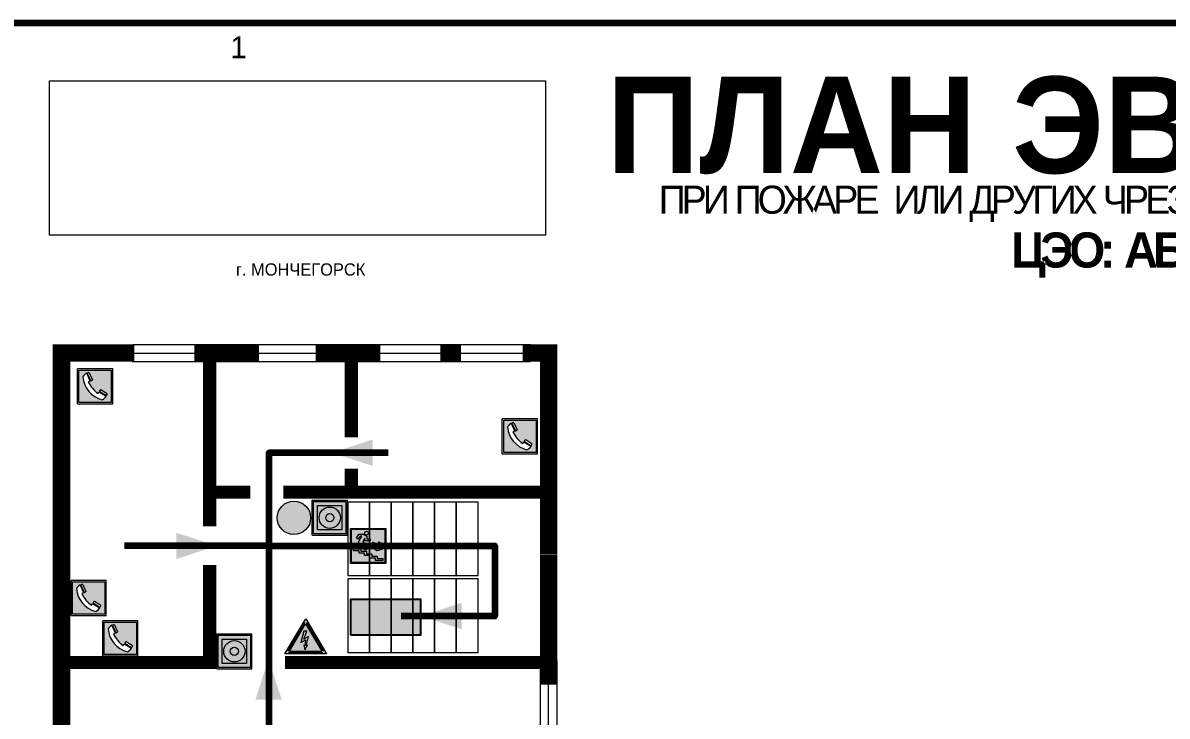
# Model space of a CAD drawing. Header units: millimetres. Extents: x 13114 to 67229, y 22859 to 38520.
# Drawn here: x 37731.1 to 37991.9, y 26111 to 26269 of the extents above; entities that cross this region are included whole.
import ezdxf

# ---------------------------------------------------------------- set-up
doc = ezdxf.new("R2010")
doc.units = ezdxf.units.MM
doc.layers.add('План_Штампы', color=7, linetype='Continuous')
doc.styles.add('обычный', font='arial.ttf')
picture_1 = doc.add_image_def('image1.jpg', size_in_pixel=(337, 105))

# ---------------------------------------------------------------- blocks, each defined once
blk = doc.blocks.new('A$C7B4425F7')
at = {"true_color": 0xffffff}
blk.add_hatch(color=7, dxfattribs=at).paths.add_polyline_path([(0, 0), (-16, 0), (-16, -8), (0, -8)])
h = blk.add_hatch(color=126)
h.paths.add_polyline_path([(-0.2, -0.2), (-15.8, -0.2), (-15.8, -7.8), (-0.2, -7.8)])
h.paths.add_polyline_path([(-11.76, -2.03), (-11.76, -3.66), (-11.17, -3.66, -0.568275), (-11.17, -6.18), (-12.58, -6.18), (-12.58, -2.03)], flags=16)
h.paths.add_polyline_path([(-13.33, -4.12, -0.495768), (-13.59, -6.18), (-15.03, -6.18), (-15.03, -2.03), (-13.59, -2.03, -0.487973)], flags=16)
h.paths.add_polyline_path([(-10.25, -2.03), (-9.48, -2.03), (-9.48, -6.18), (-10.25, -6.18)], flags=16)
h.paths.add_polyline_path([(-13.84, -3.69), (-14.24, -3.69), (-14.24, -3.03), (-13.9, -3.03, -0.692621)], flags=0)
h.paths.add_polyline_path([(-9.15, -2.03), (-8.4, -2.03), (-8.04, -3.07), (-7.68, -2.03), (-6.93, -2.03), (-7.64, -4.1), (-6.93, -6.18), (-7.68, -6.18), (-8.04, -5.14), (-8.4, -6.18), (-9.15, -6.18), (-8.44, -4.1)], flags=16)
h.paths.add_polyline_path([(-11.76, -4.46), (-11.42, -4.46, -0.692621), (-11.36, -5.12), (-11.76, -5.12)], flags=0)
h.paths.add_polyline_path([(-13.9, -5.2), (-14.24, -5.2), (-14.24, -4.55), (-13.84, -4.55, -0.708038)], flags=0)
edge = h.paths.add_edge_path(flags=16)
edge.add_ellipse((-5.51, -4.08), major_axis=(0, 2.05), ratio=0.586184, start_angle=0, end_angle=360)
edge = h.paths.add_edge_path(flags=0)
edge.add_ellipse((-5.51, -4.08), major_axis=(0, 1.14), ratio=0.454828, start_angle=0, end_angle=360)
h.paths.add_polyline_path([(-4.13, -4.96, 0.377264), (-3.48, -4.52, 0.0555), (-3.16, -2.03), (-1.66, -2.03), (-1.66, -4.96), (-0.96, -4.96), (-0.96, -7.01), (-1.75, -7.01), (-1.75, -6.18), (-3.3, -6.18), (-3.3, -7.02), (-4.13, -7.02)], flags=16)
h.paths.add_polyline_path([(-2.73, -2.91), (-2.28, -2.91), (-2.28, -4.96), (-3.05, -4.96, 0.079136)], flags=0)
at = {"color": 126}
blk.add_lwpolyline([(-16, -8), (0, -8), (0, 0), (-16, 0)], close=True, dxfattribs=at)
blk = doc.blocks.new('вниз')
at = {"lineweight": 0, "true_color": 0xffffff}
h = blk.add_hatch(color=7, dxfattribs=at)
h.dxf.hatch_style = 1
h.paths.add_polyline_path([(40994.51, -4472.22), (40986.51, -4472.22), (40986.51, -4480.22), (40994.51, -4480.22)])
h.paths.add_polyline_path([(40994.31, -4472.42), (40994.31, -4480.01), (40986.71, -4480.01), (40986.71, -4472.42)], flags=16)
h.paths.add_polyline_path([(40988.43, -4473.53), (40989.43, -4473.53), (40990.19, -4473.96), (40990.19, -4474.6), (40991, -4474.6), (40991, -4475.06), (40989.73, -4475.06), (40989.73, -4474.46), (40989.3, -4475.18), (40990.17, -4475.7), (40990.17, -4477.11), (40989.63, -4477.11), (40989.63, -4476.01), (40988.94, -4475.59), (40988.94, -4476.46), (40988.94, -4476.46), (40987.47, -4476.46), (40987.26, -4476.46), (40987.26, -4475.92), (40988.4, -4475.92), (40988.4, -4475.2), (40989.1, -4473.99), (40988.66, -4473.99), (40988.24, -4474.7), (40987.86, -4474.47), (40988.41, -4473.56)], flags=0)
h.paths.add_polyline_path([(40990.55, -4473.29, -1), (40989.69, -4473.29, -1)], flags=0)
h.paths.add_polyline_path([(40988.85, -4476.89), (40988.85, -4477.43), (40990.1, -4477.43), (40990.1, -4477.99), (40991.34, -4477.99), (40991.34, -4478.54), (40992.59, -4478.54), (40992.59, -4479.09), (40993.83, -4479.09), (40993.83, -4479.52), (40992.17, -4479.52), (40992.17, -4478.97), (40990.91, -4478.97), (40990.91, -4478.41), (40989.68, -4478.41), (40989.68, -4477.86), (40988.43, -4477.86), (40988.43, -4477.31), (40987.6, -4477.31), (40987.18, -4477.31), (40987.18, -4476.89)], flags=0)
h.paths.add_polyline_path([(40991.61, -4475.33), (40993.12, -4476.2), (40992.9, -4475.27), (40993.48, -4475.6), (40993.83, -4476.88), (40992.56, -4477.22), (40991.97, -4476.88), (40992.9, -4476.61), (40991.38, -4475.74), (40991.58, -4475.39)], flags=0)
h.paths.add_polyline_path([(40990.19, -4473.96), (40989.43, -4473.53), (40988.43, -4473.53), (40988.41, -4473.56), (40987.86, -4474.47), (40988.24, -4474.7), (40988.66, -4473.99), (40989.1, -4473.99), (40988.4, -4475.2), (40988.4, -4475.92), (40987.26, -4475.92), (40987.26, -4476.46), (40987.47, -4476.46), (40988.94, -4476.46), (40988.94, -4476.27), (40988.94, -4475.59), (40989.63, -4476.01), (40989.63, -4477.11), (40990.17, -4477.11), (40990.17, -4475.7), (40989.3, -4475.18), (40989.73, -4474.46), (40989.73, -4475.06), (40991, -4475.06), (40991, -4474.6), (40990.19, -4474.6)], flags=0)
h.paths.add_polyline_path([(40990.55, -4473.29, 1), (40989.69, -4473.29, 1)], flags=0)
h.paths.add_polyline_path([(40991.61, -4475.33), (40991.58, -4475.39), (40991.38, -4475.74), (40992.9, -4476.61), (40991.97, -4476.88), (40992.56, -4477.22), (40993.83, -4476.88), (40993.48, -4475.6), (40992.9, -4475.27), (40993.12, -4476.2)], flags=0)
h.paths.add_polyline_path([(40990.1, -4477.43), (40988.85, -4477.43), (40988.85, -4476.89), (40987.18, -4476.89), (40987.18, -4477.31), (40987.6, -4477.31), (40988.43, -4477.31), (40988.43, -4477.86), (40989.68, -4477.86), (40989.68, -4478.41), (40990.91, -4478.41), (40990.91, -4478.97), (40992.17, -4478.97), (40992.17, -4479.52), (40993.83, -4479.52), (40993.83, -4479.09), (40992.59, -4479.09), (40992.59, -4478.54), (40991.34, -4478.54), (40991.34, -4477.99), (40990.1, -4477.99)], flags=0)
at = {"lineweight": 0}
h = blk.add_hatch(color=126, dxfattribs=at)
h.dxf.hatch_style = 1
h.paths.add_polyline_path([(40994.31, -4472.42), (40986.71, -4472.42), (40986.71, -4480.01), (40994.31, -4480.01)])
h.paths.add_polyline_path([(40988.43, -4473.53), (40989.43, -4473.53), (40990.19, -4473.96), (40990.19, -4474.6), (40991, -4474.6), (40991, -4475.06), (40989.73, -4475.06), (40989.73, -4474.46), (40989.3, -4475.18), (40990.17, -4475.7), (40990.17, -4477.11), (40989.63, -4477.11), (40989.63, -4476.01), (40988.94, -4475.59), (40988.94, -4476.46), (40988.94, -4476.46), (40987.47, -4476.46), (40987.26, -4476.46), (40987.26, -4475.92), (40988.4, -4475.92), (40988.4, -4475.2), (40989.1, -4473.99), (40988.66, -4473.99), (40988.24, -4474.7), (40987.86, -4474.47), (40988.41, -4473.56)], flags=16)
h.paths.add_polyline_path([(40990.55, -4473.29, -1), (40989.69, -4473.29, -1)], flags=16)
h.paths.add_polyline_path([(40988.85, -4476.89), (40988.85, -4477.43), (40990.1, -4477.43), (40990.1, -4477.99), (40991.34, -4477.99), (40991.34, -4478.54), (40992.59, -4478.54), (40992.59, -4479.09), (40993.83, -4479.09), (40993.83, -4479.52), (40992.17, -4479.52), (40992.17, -4478.97), (40990.91, -4478.97), (40990.91, -4478.41), (40989.68, -4478.41), (40989.68, -4477.86), (40988.43, -4477.86), (40988.43, -4477.31), (40987.6, -4477.31), (40987.18, -4477.31), (40987.18, -4476.89)], flags=16)
h.paths.add_polyline_path([(40991.61, -4475.33), (40993.12, -4476.2), (40992.9, -4475.27), (40993.48, -4475.6), (40993.83, -4476.88), (40992.56, -4477.22), (40991.97, -4476.88), (40992.9, -4476.61), (40991.38, -4475.74), (40991.58, -4475.39)], flags=16)
at = {"lineweight": 0, "true_color": 0xffffff}
h = blk.add_hatch(color=7, dxfattribs=at)
h.dxf.hatch_style = 1
h.paths.add_polyline_path([(40989.73, -4474.46), (40989.73, -4475.06), (40991, -4475.06), (40991, -4474.6), (40990.19, -4474.6), (40990.19, -4473.96), (40989.43, -4473.53), (40988.43, -4473.53), (40988.41, -4473.56), (40987.86, -4474.47), (40988.24, -4474.7), (40988.66, -4473.99), (40989.1, -4473.99), (40988.4, -4475.2), (40988.4, -4475.92), (40987.26, -4475.92), (40987.26, -4476.46), (40987.47, -4476.46), (40988.94, -4476.46), (40988.94, -4475.59), (40989.63, -4476.01), (40989.63, -4477.11), (40990.17, -4477.11), (40990.17, -4475.7), (40989.3, -4475.18)])
h.paths.add_polyline_path([(40989.69, -4473.29, 1), (40990.55, -4473.29, 1)])
h.paths.add_polyline_path([(40991.61, -4475.33), (40991.58, -4475.39), (40991.38, -4475.74), (40992.9, -4476.61), (40991.97, -4476.88), (40992.56, -4477.22), (40993.83, -4476.88), (40993.48, -4475.6), (40992.9, -4475.27), (40993.12, -4476.2)])
h.paths.add_polyline_path([(40990.1, -4477.43), (40988.85, -4477.43), (40988.85, -4476.89), (40987.18, -4476.89), (40987.18, -4477.31), (40987.6, -4477.31), (40988.43, -4477.31), (40988.43, -4477.86), (40989.68, -4477.86), (40989.68, -4478.41), (40990.91, -4478.41), (40990.91, -4478.97), (40992.17, -4478.97), (40992.17, -4479.52), (40993.83, -4479.52), (40993.83, -4479.09), (40992.59, -4479.09), (40992.59, -4478.54), (40991.34, -4478.54), (40991.34, -4477.99), (40990.1, -4477.99)])
at = {"color": 126, "lineweight": 0}
for points in [[(40986.51, -4472.22), (40994.51, -4472.22), (40994.51, -4480.22), (40986.51, -4480.22)], [(40986.71, -4472.42), (40994.31, -4472.42), (40994.31, -4480.01), (40986.71, -4480.01)]]:
    blk.add_lwpolyline(points, close=True, dxfattribs=at)
for points in [[(40987.47, -4476.46), (40987.26, -4476.46), (40987.26, -4475.92), (40988.4, -4475.92), (40988.4, -4475.2), (40989.1, -4473.99), (40988.66, -4473.99), (40988.24, -4474.7), (40987.86, -4474.47), (40988.41, -4473.56), (40988.43, -4473.53), (40989.43, -4473.53), (40990.19, -4473.96), (40990.19, -4474.6), (40991, -4474.6), (40991, -4475.06), (40989.73, -4475.06), (40989.73, -4474.46), (40989.3, -4475.18), (40990.17, -4475.7), (40990.17, -4477.11), (40989.63, -4477.11), (40989.63, -4476.01), (40988.94, -4475.59), (40988.94, -4476.46)], [(40991.58, -4475.39), (40991.38, -4475.74), (40992.9, -4476.61), (40991.97, -4476.88), (40992.56, -4477.22), (40993.83, -4476.88), (40993.48, -4475.6), (40992.9, -4475.27), (40993.12, -4476.2), (40991.61, -4475.33), (40991.58, -4475.39)], [(40987.6, -4477.31), (40987.18, -4477.31), (40987.18, -4476.89), (40988.85, -4476.89), (40988.85, -4477.43), (40990.1, -4477.43), (40990.1, -4477.99), (40991.34, -4477.99), (40991.34, -4478.54), (40992.59, -4478.54), (40992.59, -4479.09), (40993.83, -4479.09), (40993.83, -4479.52), (40992.17, -4479.52), (40992.17, -4478.97), (40990.91, -4478.97), (40990.91, -4478.41), (40989.68, -4478.41), (40989.68, -4477.86), (40988.43, -4477.86), (40988.43, -4477.31), (40987.6, -4477.31)], [(40987.47, -4476.46), (40988.94, -4476.46), (40988.94, -4476.27)]]:
    blk.add_lwpolyline(points, dxfattribs=at)
blk.add_circle((40990.12, -4473.29), 0.432, dxfattribs=at)
blk = doc.blocks.new('A$C456E1F9C')
at = {"lineweight": 5}
h = blk.add_hatch(color=242, dxfattribs=at)
h.paths.add_polyline_path([(0.51, -1.47), (0.51, -13.26), (12.29, -13.26), (12.29, -1.47)])
h.paths.add_polyline_path([(5.42, -4.95, -0.254479), (4.78, -5.4), (3.52, -2.53, -0.209735), (4.23, -2.4)], flags=16)
h.paths.add_polyline_path([(8.53, -8.6), (10.87, -10.17), (10.54, -10.76), (8.03, -9.13, -0.192251)], flags=16)
h.paths.add_polyline_path([(4.61, -5.49, 0.005518), (3.87, -5.72, 0.128647), (7.49, -10.01, 0.00809), (7.83, -9.33), (10.47, -10.97, -0.16736), (8.99, -12.25, -0.327862), (1.95, -3.95, -0.166952), (3.36, -2.62)], flags=16)
at = {"color": 242, "lineweight": 5}
for p, q in [((0, -13.77), (0, -0.97)), ((12.8, -0.97), (0, -0.97)), ((4.61, -5.49), (3.36, -2.62)), ((3.52, -2.53), (4.78, -5.4)), ((4.23, -2.4), (5.42, -4.95)), ((12.8, -13.77), (12.8, -0.97)), ((7.83, -9.33), (10.47, -10.97)), ((8.03, -9.13), (10.54, -10.76)), ((10.81, -10.12), (8.53, -8.6)), ((10.54, -10.76), (10.8, -10.3)), ((10.8, -10.3), (10.81, -10.12)), ((0, -13.77), (12.8, -13.77))]:
    blk.add_line(p, q, dxfattribs=at)
blk.add_lwpolyline([(0.51, -1.47), (12.29, -1.47), (12.29, -13.26), (0.51, -13.26)], close=True, dxfattribs=at)
for centre, radius, start, end in [((4.59, -5.34), 2.99, 114.2845, 152.1974), ((11.12, -3.31), 9.19, 183.9915, 256.6009), ((4.02, -3.27), 0.891, 76.3284, 123.7092), ((14.98, -39.1), 35.17, 107.1487, 108.4135), ((13.86, -0.94), 11.08, 205.5536, 234.8762), ((4.68, -4.59), 0.824, 276.9621, 334.0723), ((-13.31, 0.8), 23.44, 332.5487, 334.4027), ((8.94, -9.5), 0.989, 114.4092, 157.9388), ((7.87, -9.46), 3, 291.9291, 329.9329)]:
    blk.add_arc(centre, radius, start, end, dxfattribs=at)
blk = doc.blocks.new('A$C54414219')
at = {"true_color": 0xffffff}
h = blk.add_hatch(color=7, dxfattribs=at)
h.paths.add_polyline_path([(2.39, -9.45), (2.39, -18.3), (11.23, -18.3), (11.23, -9.45)], flags=0)
h.paths.add_polyline_path([(10.71, -13.87, -1), (2.92, -13.87, -1)], flags=0)
h.paths.add_polyline_path([(8.3, -13.87, -1), (5.33, -13.87, -1)], flags=0)
h.paths.add_polyline_path([(0.41, -7.47), (0.41, -20.27), (13.21, -20.27), (13.21, -7.47)])
h.paths.add_polyline_path([(0.92, -19.77), (12.71, -19.77), (12.71, -7.98), (0.92, -7.98)], flags=16)
h.paths.add_polyline_path([(11.23, -9.45), (11.23, -18.3), (2.39, -18.3), (2.39, -9.45)], flags=0)
at = {"lineweight": 5}
h = blk.add_hatch(color=242, dxfattribs=at)
h.paths.add_polyline_path([(12.71, -7.98), (0.92, -7.98), (0.92, -19.77), (12.71, -19.77)])
h.paths.add_polyline_path([(11.23, -18.3), (2.39, -18.3), (2.39, -9.45), (11.23, -9.45)], flags=16)
h.paths.add_polyline_path([(10.71, -13.87, -1), (2.92, -13.87, -1)], flags=0)
h.paths.add_polyline_path([(8.3, -13.87, -1), (5.33, -13.87, -1)], flags=0)
at = {"true_color": 0xffffff}
h = blk.add_hatch(color=7, dxfattribs=at)
h.paths.add_polyline_path([(2.39, -9.45), (2.39, -18.3), (11.23, -18.3), (11.23, -9.45)])
h.paths.add_polyline_path([(10.71, -13.87, -1), (2.92, -13.87, -1)], flags=16)
h.paths.add_polyline_path([(8.3, -13.87, -1), (5.33, -13.87, -1)], flags=0)
at = {"lineweight": 5}
h = blk.add_hatch(color=242, dxfattribs=at)
h.paths.add_polyline_path([(2.92, -13.87, 1), (10.71, -13.87, 1)])
h.paths.add_polyline_path([(8.3, -13.87, -1), (5.33, -13.87, -1)], flags=16)
at = {"color": 242, "lineweight": 5}
for p, q in [((0.41, -20.27), (0.41, -7.47)), ((0.41, -7.47), (13.21, -7.47)), ((0.41, -7.47), (13.21, -7.47)), ((13.21, -20.27), (13.21, -7.47)), ((0.41, -20.27), (13.21, -20.27))]:
    blk.add_line(p, q, dxfattribs=at)
for points in [[(0.92, -7.98), (12.71, -7.98), (12.71, -19.77), (0.92, -19.77)], [(2.39, -9.45), (11.23, -9.45), (11.23, -18.3), (2.39, -18.3)]]:
    blk.add_lwpolyline(points, close=True, dxfattribs=at)
for radius in [3.89, 1.49]:
    blk.add_circle((6.81, -13.87), radius, dxfattribs=at)
blk = doc.blocks.new('A$C7B8C2D5B')
at = {"lineweight": 0}
h = blk.add_hatch(color=5, dxfattribs=at)
h.dxf.hatch_style = 1
h.paths.add_polyline_path([(1.4, -3.02, 1), (-2.11, -3.02, 1)])
at = {"color": 5, "lineweight": 0}
blk.add_circle((-0.36, -3.02), 1.75, dxfattribs=at)
blk = doc.blocks.new('A$C3E6D3DDE')
at = {"lineweight": 5}
h = blk.add_hatch(color=40, dxfattribs=at)
h.paths.add_polyline_path([(24.1, 1.45), (16.46, -11.35), (31.74, -11.35)])
h.paths.add_polyline_path([(24.09, -0.46), (30.03, -10.41), (18.14, -10.41)], flags=16)
h.paths.add_polyline_path([(24.54, -3.08), (23.41, -6.02), (25.13, -5.01), (24.33, -8.5), (24.82, -8.27), (23.79, -9.86), (23.4, -8.04), (23.8, -8.43), (24.04, -6.29), (22.39, -7.25), (23.44, -3.08)], flags=0)
h = blk.add_hatch(color=256, dxfattribs=at)
h.paths.add_polyline_path([(24.37, 0.03, 0.567511), (23.82, 0.03), (17.59, -10.4, 0.582454), (17.86, -10.88), (30.32, -10.88, 0.582149), (30.6, -10.4)])
h.paths.add_polyline_path([(24.09, -0.46), (18.14, -10.41), (30.03, -10.41)], flags=16)
h.paths.add_polyline_path([(24.54, -3.08), (23.41, -6.02), (25.13, -5.01), (24.33, -8.5), (24.82, -8.27), (23.79, -9.86), (23.4, -8.04), (23.8, -8.43), (24.04, -6.29), (22.39, -7.25), (23.44, -3.08)], flags=0)
h = blk.add_hatch(color=40, dxfattribs=at)
h.paths.add_polyline_path([(24.09, -0.46), (18.14, -10.41), (30.03, -10.41)])
h.paths.add_polyline_path([(24.82, -8.27), (23.79, -9.86), (23.4, -8.04), (23.8, -8.43), (24.04, -6.29), (22.39, -7.25), (23.44, -3.08), (24.54, -3.08), (23.41, -6.02), (25.13, -5.01), (24.33, -8.5)], flags=16)
at = {"color": 40, "lineweight": 5}
for p, q in [((16.46, -11.35), (24.1, 1.45)), ((24.1, 1.45), (31.74, -11.35))]:
    blk.add_line(p, q, dxfattribs=at)
at = {"lineweight": 5}
for p, q in [((17.59, -10.4), (23.82, 0.03)), ((24.37, 0.03), (30.6, -10.4)), ((18.14, -10.41), (24.09, -0.46)), ((23.44, -3.08), (22.39, -7.25)), ((23.41, -6.02), (24.54, -3.08)), ((24.54, -3.08), (23.44, -3.08)), ((24.09, -0.46), (30.03, -10.41)), ((22.39, -7.25), (24.04, -6.29)), ((23.8, -8.43), (23.4, -8.04)), ((23.4, -8.04), (23.79, -9.86)), ((25.13, -5.01), (23.41, -6.02)), ((23.79, -9.86), (24.82, -8.27)), ((24.04, -6.29), (23.8, -8.43)), ((24.33, -8.5), (25.13, -5.01)), ((24.82, -8.27), (24.33, -8.5)), ((17.86, -10.88), (30.32, -10.88)), ((18.14, -10.41), (30.03, -10.41))]:
    blk.add_line(p, q, dxfattribs=at)
at = {"color": 50, "lineweight": 5}
blk.add_line((31.74, -11.35), (16.46, -11.35), dxfattribs=at)

msp = doc.modelspace()

# ---------------------------------------------------------------- linework, layer by layer
at = {"color": 6, "lineweight": 100}
msp.add_lwpolyline([(37715.63, 26269), (38315.63, 26269), (38315.63, 25874), (37715.63, 25874)], close=True, dxfattribs=at)
at = {"lineweight": 100}
for points, const_width in [([(37756.49, 26193.73), (37739.89, 26193.73), (37739.89, 26063.24)], 4), ([(37784.89, 26193.73), (37770.13, 26193.73)], 4), ([(37773.64, 26154.25), (37773.64, 26193.73)], 3), ([(37812.57, 26193.73), (37797.82, 26193.73)], 4), ([(37805.92, 26174.53), (37805.92, 26193.73)], 3), ([(37830.95, 26193.73), (37826.19, 26193.73)], 4), ([(37850.91, 26147.9), (37850.91, 26193.73), (37845.02, 26193.73)], 4), ([(37805.92, 26162), (37805.92, 26167.39)], 3), ([(37773.64, 26162), (37782.89, 26162)], 3), ([(37790.47, 26162), (37850.91, 26162)], 3), ([(37850.91, 26118.1), (37850.91, 26147.83)], 4), ([(37739.89, 26123.2), (37773.64, 26123.2), (37773.64, 26145.42)], 3), ([(37850.91, 26123.2), (37790.85, 26123.2)], 3)]:
    msp.add_lwpolyline(points, dxfattribs=dict(at, const_width=const_width))
at = {"lineweight": 0}
for points in [[(37756.18, 26195.71), (37846.88, 26195.71)], [(37756.49, 26193.73), (37847.19, 26193.73)], [(37755.98, 26191.77), (37846.68, 26191.77)], [(37849.08, 26026.42), (37849.08, 26123.89)], [(37850.91, 26025.47), (37850.91, 26122.95)], [(37852.88, 26026.13), (37852.88, 26123.6)]]:
    msp.add_lwpolyline(points, dxfattribs=at)
at = {"color": 126, "lineweight": 100, "true_color": 0x008754}
for points in [[(37814.32, 26171), (37787.14, 26171), (37787.14, 25996.59), (37879.74, 25996.59), (37879.74, 25951.9), (37762.51, 25951.9)], [(37787.14, 26149.76), (37754.22, 26149.76)], [(37787.14, 26149.76), (37838.66, 26149.76), (37838.66, 26141.85), (37838.66, 26141.85)], [(37838.66, 26141.85), (37838.66, 26133.75), (37817.33, 26133.75)]]:
    msp.add_lwpolyline(points, dxfattribs=at)
at = {"lineweight": 0}
for points in [[(37805.15, 26142.98), (37810.09, 26142.98), (37810.09, 26159.74), (37805.15, 26159.74)], [(37810.09, 26142.98), (37815.04, 26142.98), (37815.04, 26159.74), (37810.09, 26159.74)], [(37815.04, 26142.98), (37819.98, 26142.98), (37819.98, 26159.74), (37815.04, 26159.74)], [(37819.98, 26142.98), (37824.93, 26142.98), (37824.93, 26159.74), (37819.98, 26159.74)], [(37824.93, 26142.98), (37829.87, 26142.98), (37829.87, 26159.74), (37824.93, 26159.74)], [(37829.87, 26142.98), (37834.82, 26142.98), (37834.82, 26159.74), (37829.87, 26159.74)], [(37805.15, 26125.47), (37810.09, 26125.47), (37810.09, 26142.23), (37805.15, 26142.23)], [(37810.09, 26125.47), (37815.04, 26125.47), (37815.04, 26142.23), (37810.09, 26142.23)], [(37815.04, 26125.47), (37819.98, 26125.47), (37819.98, 26142.23), (37815.04, 26142.23)], [(37819.98, 26125.47), (37824.93, 26125.47), (37824.93, 26142.23), (37819.98, 26142.23)], [(37824.93, 26125.47), (37829.87, 26125.47), (37829.87, 26142.23), (37824.93, 26142.23)], [(37829.87, 26125.47), (37834.82, 26125.47), (37834.82, 26142.23), (37829.87, 26142.23)]]:
    msp.add_lwpolyline(points, close=True, dxfattribs=at)
at = {"layer": 'План_Штампы', "color": 126, "true_color": 0x008754}
for points in [[(37810.81, 26174.01), (37810.79, 26168), (37801.57, 26170.98)], [(37766.03, 26146.75), (37766.04, 26152.76), (37775.26, 26149.78)], [(37831.06, 26136.79), (37831.05, 26130.78), (37821.83, 26133.75)], [(37790.09, 26114.71), (37784.08, 26114.72), (37787.06, 26123.94)]]:
    msp.add_solid(points, dxfattribs=at)

# ---------------------------------------------------------------- block references
for name, p, xscale, yscale, zscale in [('A$C456E1F9C', (37743.54, 26190.75), 0.625, 0.625, 0.625), ('A$C456E1F9C', (37840.35, 26179.34), 0.625, 0.625, 0.625), ('A$C7B8C2D5B', (37793.64, 26162.74), 2.177419353276491, 2.177419353276491, 2.177419353276491), ('A$C54414219', (37796.77, 26164.87), 0.625, 0.625, 0.625), ('A$C456E1F9C', (37742.06, 26142.49), 0.625, 0.625, 0.625), ('A$C456E1F9C', (37749.28, 26133.3), 0.625, 0.625, 0.625), ('A$C3E6D3DDE', (37780.47, 26132.27), 0.625, 0.625, 0.625), ('A$C54414219', (37775.03, 26134.41), 0.625, 0.625, 0.625)]:
    msp.add_blockref(name, p, dxfattribs=dict(xscale=xscale, yscale=yscale, zscale=zscale))
at = {"color": 126, "true_color": 0x008754}
msp.add_blockref('вниз', (-3180.74, 30625.97), dxfattribs=at)
at = {"layer": 'План_Штампы'}
msp.add_blockref('A$C7B4425F7', (37821.77, 26137.52), dxfattribs=at)

# ---------------------------------------------------------------- texts
at = {"lineweight": 0, "style": 'обычный'}
for s, insert, char_height, width, attachment_point in [('{\\fProxima Nova Rg|b0|i0|c204|p2;1\\H1.1667x; }', (37780.24, 26263.45), 5, 126.6484, 5), ('{\\fProxima Nova Rg|b1|i0|c204|p2;ПЛАН ЭВАКУАЦИИ}', (37864.12, 26256.74), 22, 493.8901, 1), ('\\pi-8.4,l8.4,t8.4;{\\fProxima Nova Rg|b0|i0|c204|p2;г. МОНЧЕГОРСК\\H1.1997x; }', (37794.38, 26212.76), 2.8, 126.6484, 5)]:
    msp.add_mtext(s, dxfattribs=dict(at, insert=insert, char_height=char_height, width=width, attachment_point=attachment_point))
at = {"color": 0, "lineweight": 0, "insert": (38013.46, 26232.07), "char_height": 8, "width": 449.2158, "attachment_point": 5, "style": 'обычный'}
msp.add_mtext('{\\fArial Black|b1|i0|c204|p34;\\H2x;\\T0.85;  \\fArial Narrow|b0|i0|c204|p34;\\H0.8x;\\W0.9;\\P\\fProxima Nova Rg|b0|i0|c204|p2;\\H0.5x;\\W1;\\C256;ПРИ ПОЖАРЕ  ИЛИ ДРУГИХ ЧРЕЗВЫЧАЙНЫХ СИТУАЦИЯХ  ИЗ ПОМЕЩЕНИЙ \\fProxima Nova Rg|b1|i0|c204|p2;\\H1.25x;\\PЦЭО: АБК ЦСиП   2 ЭТАЖ}', dxfattribs=at)

# ---------------------------------------------------------------- pictures from other files: only their frames are drawn
at = {"color": 7, "lineweight": 0, "true_color": 0xf5f5ff}
image = msp.add_image(picture_1, insert=(37737.12, 26220.57), size_in_units=(113.11, 35.24), dxfattribs=at)
image.dxf.flags = 7

doc.saveas('drawing.dxf')
